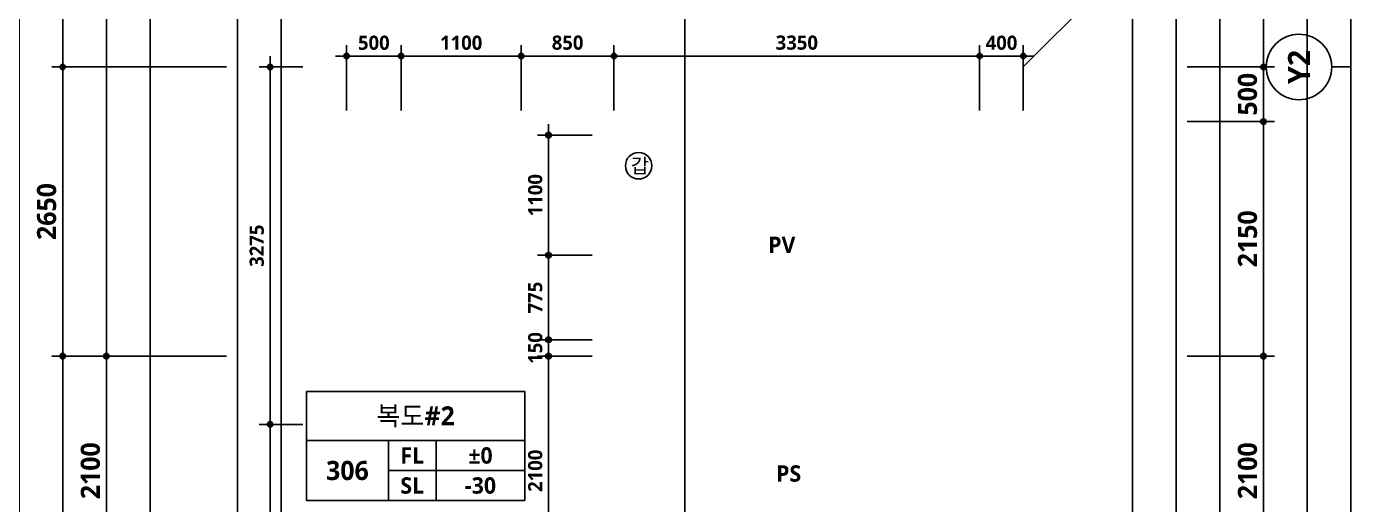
# Model space of a CAD drawing. Header units: millimetres. Extents: x -12482 to 126000, y 0 to 220200.
# Drawn here: x 54719 to 66919, y 136492 to 140869 of the extents above; entities that cross this region are included whole.
import ezdxf
from ezdxf.enums import TextEntityAlignment as Align

# ---------------------------------------------------------------- set-up
doc = ezdxf.new("R2010")
doc.units = ezdxf.units.MM
doc.header["$LTSCALE"] = 60
doc.linetypes.add('CEN', pattern=[62, 60, -1, 0, -1])
doc.layers.get('Defpoints').update_dxf_attribs({"color": 153})
for name, color, linetype in [('A-ANNO-DIM', 4, 'Continuous'), ('A-ANNO-GRA1', 7, 'Continuous'), ('A-ANNO-SYMB', 7, 'Continuous'), ('A-ANNO-TEXT1', 7, 'Continuous'), ('A-ANNO-TEXT2', 3, 'Continuous'), ('A-ANNO-TITL', 7, 'Continuous'), ('A-ST-AXIS-BUB', 7, 'Continuous'), ('A-ST-AXIS-DIM', 7, 'Continuous'), ('AA-MKXX', 3, 'Continuous')]:
    doc.layers.add(name, color=color, linetype=linetype)
for name, color, linetype, plot in [('Defpoint', 161, 'Continuous', False), ('G(그리드1)', 185, 'Continuous', False), ('G(그리드2)', 235, 'Continuous', False)]:
    doc.layers.add(name, color=color, linetype=linetype, plot=plot)
doc.styles.add('2020음성 1차', font='NanumGothicBold.ttf')
doc.styles.add('SH_나눔', font='')
doc.styles.add('SH_진천_나눔', font='')
doc.styles.get('SH_나눔').set_extended_font_data('NanumGothic', bold=True)
doc.styles.get('SH_진천_나눔').set_extended_font_data('NanumGothic', bold=True)
doc.dimstyles.new('SHP 50', dxfattribs={"dimscale": 50, "dimtxt": 3.5, "dimasz": 1, "dimexe": 2, "dimexo": 2, "dimgap": 1, "dimtad": 1, "dimdec": 0, "dimzin": 0, "dimdsep": 46, "dimtxsty": 'SH_진천_나눔', "dimblk": 'DIMDOT', "dimcen": 0.09, "dimclrd": 256, "dimclre": 256, "dimclrt": 3, "dimadec": 0, "dimazin": 1, "dimtfac": 1, "dimtdec": 0, "dimtix": 1, "dimtmove": 2, "dimatfit": 0, "dimldrblk": 'DIMDOT', "dimfxl": 1, "dimtolj": 1, "dimtzin": 0, "dimlwd": -1, "dimlwe": -1, "dimarcsym": 0})
doc.dimstyles.new('SHP 50내부', dxfattribs={"dimscale": 50, "dimtxt": 2.6, "dimasz": 1, "dimexe": 2, "dimexo": 2, "dimgap": 1, "dimtad": 1, "dimdec": 0, "dimzin": 0, "dimdsep": 46, "dimtxsty": '2020음성 1차', "dimblk": 'DIMDOT', "dimcen": 0.09, "dimclrd": 256, "dimclre": 256, "dimclrt": 3, "dimadec": 0, "dimazin": 1, "dimtfac": 1, "dimtdec": 0, "dimtix": 1, "dimtmove": 2, "dimatfit": 0, "dimldrblk": 'DIMDOT', "dimfxl": 1, "dimtolj": 1, "dimtzin": 0, "dimlwd": -1, "dimlwe": -1, "dimarcsym": 0})

# ---------------------------------------------------------------- blocks, each defined once
blk = doc.blocks.new('DIMDOT')
at = {"color": 0}
blk.add_line((-2, 0), (2, 0), dxfattribs=at)
for radius in [0.5, 0.25]:
    blk.add_circle((0, 0), radius, dxfattribs=at)
blk = doc.blocks.new('*D17274')
at = {"layer": 'A-ST-AXIS-DIM'}
for p, q in [((56550, 137850), (54950, 137850)), ((55050, 137800), (55050, 129600)), ((56550, 129550), (54950, 129550))]:
    blk.add_line(p, q, dxfattribs=at)
at = {"layer": 'Defpoints', "color": 0}
for p in [(56650, 137850), (55050, 129550), (56650, 129550)]:
    blk.add_point(p, dxfattribs=at)
at = {"layer": 'A-ST-AXIS-DIM', "linetype": 'ByBlock', "xscale": 50, "yscale": 50, "zscale": 50}
for p, rotation in [((55050, 137850), 90), ((55050, 129550), 270)]:
    blk.add_blockref('DIMDOT', p, dxfattribs=dict(at, rotation=rotation))
at = {"layer": 'A-ST-AXIS-DIM', "color": 3, "insert": (54903, 133700), "char_height": 175, "attachment_point": 5, "rotation": 90, "style": 'SH_진천_나눔'}
blk.add_mtext('\\A1;8300', dxfattribs=at)
blk = doc.blocks.new('*D17276')
at = {"layer": 'A-ST-AXIS-DIM'}
for p, q in [((56550, 137850), (55350, 137850)), ((55450, 135800), (55450, 137800)), ((56550, 135750), (55350, 135750))]:
    blk.add_line(p, q, dxfattribs=at)
at = {"layer": 'Defpoints', "color": 0}
for p in [(55450, 137850), (56650, 137850), (56650, 135750)]:
    blk.add_point(p, dxfattribs=at)
at = {"layer": 'A-ST-AXIS-DIM', "linetype": 'ByBlock', "xscale": 50, "yscale": 50, "zscale": 50}
for p, rotation in [((55450, 137850), 90), ((55450, 135750), 270)]:
    blk.add_blockref('DIMDOT', p, dxfattribs=dict(at, rotation=rotation))
at = {"layer": 'A-ST-AXIS-DIM', "color": 3, "insert": (55304, 136800), "char_height": 175, "attachment_point": 5, "rotation": 90, "style": 'SH_진천_나눔'}
blk.add_mtext('\\A1;2100', dxfattribs=at)
blk = doc.blocks.new('*D17278')
at = {"layer": 'A-ST-AXIS-DIM'}
for p, q in [((56550, 140500), (54950, 140500)), ((55050, 137900), (55050, 140450)), ((56550, 137850), (54950, 137850))]:
    blk.add_line(p, q, dxfattribs=at)
at = {"layer": 'Defpoints', "color": 0}
for p in [(55050, 140500), (56650, 140500), (56650, 137850)]:
    blk.add_point(p, dxfattribs=at)
at = {"layer": 'A-ST-AXIS-DIM', "linetype": 'ByBlock', "xscale": 50, "yscale": 50, "zscale": 50}
for p, rotation in [((55050, 140500), 90), ((55050, 137850), 270)]:
    blk.add_blockref('DIMDOT', p, dxfattribs=dict(at, rotation=rotation))
at = {"layer": 'A-ST-AXIS-DIM', "color": 3, "insert": (54903, 139175), "char_height": 175, "attachment_point": 5, "rotation": 90, "style": 'SH_진천_나눔'}
blk.add_mtext('\\A1;2650', dxfattribs=at)
blk = doc.blocks.new('A-ST-AXIS-BUB-1')
at = {"layer": 'A-ST-AXIS-BUB'}
blk.add_line((0, 350), (0, 0), dxfattribs=at)
blk.add_circle((0, 950), 600, dxfattribs=at)
blk = doc.blocks.new('갑종 TEXT100')
at = {"layer": 'A-ANNO-SYMB'}
blk.add_circle((0, 0), 243, dxfattribs=at)
at = {"layer": 'A-ANNO-TITL', "style": '2020음성 1차'}
blk.add_text('갑 ', height=266.7, dxfattribs=at).set_placement((67, 0), align=Align.MIDDLE_CENTER)
blk = doc.blocks.new('G$C9D92D8A7')
at = {"layer": 'A-ANNO-GRA1'}
for p, q in [((0, 11), (40, 11)), ((15, 11), (15, 0)), ((23.75, 11), (23.75, 0)), ((15, 5.5), (40, 5.5))]:
    blk.add_line(p, q, dxfattribs=at)
blk.add_lwpolyline([(0, 20), (0, 0), (40, 0), (40, 20)], close=True, dxfattribs=at)
at = {"style": '2020음성 1차'}
for tag, height, p in [('실명', 3.5, (20, 15.5)), ('마감레벨', 3, (31.875, 8.25)), ('실번호', 3.5, (7.5, 5.5)), ('구조레벨', 3, (31.875, 2.75))]:
    blk.add_attdef(tag, text='', height=height, dxfattribs=at).set_placement(p, align=Align.MIDDLE_CENTER)
at = {"layer": 'A-ANNO-TEXT1', "style": 'SH_나눔'}
for s, p in [('FL', (19.375, 8.25)), ('SL', (19.375, 2.75))]:
    blk.add_text(s, height=3, dxfattribs=at).set_placement(p, align=Align.MIDDLE)
blk = doc.blocks.new('*D18579')
at = {"layer": 'A-ST-AXIS-DIM'}
for p, q in [((65350, 137850), (66150, 137850)), ((66050, 135800), (66050, 137800)), ((65350, 135750), (66150, 135750))]:
    blk.add_line(p, q, dxfattribs=at)
at = {"layer": 'Defpoints', "color": 0}
for p in [(65250, 137850), (66050, 137850), (65250, 135750)]:
    blk.add_point(p, dxfattribs=at)
at = {"layer": 'A-ST-AXIS-DIM', "linetype": 'ByBlock', "xscale": 50, "yscale": 50, "zscale": 50}
for p, rotation in [((66050, 137850), 90), ((66050, 135750), 270)]:
    blk.add_blockref('DIMDOT', p, dxfattribs=dict(at, rotation=rotation))
at = {"layer": 'A-ST-AXIS-DIM', "color": 3, "insert": (65904, 136800), "char_height": 175, "attachment_point": 5, "rotation": 90, "style": 'SH_진천_나눔'}
blk.add_mtext('\\A1;2100', dxfattribs=at)
blk = doc.blocks.new('*D18580')
at = {"layer": 'A-ST-AXIS-DIM'}
for p, q in [((65350, 140000), (66150, 140000)), ((66050, 139950), (66050, 137900)), ((65350, 137850), (66150, 137850))]:
    blk.add_line(p, q, dxfattribs=at)
at = {"layer": 'Defpoints', "color": 0}
for p in [(65250, 140000), (65250, 137850), (66050, 137850)]:
    blk.add_point(p, dxfattribs=at)
at = {"layer": 'A-ST-AXIS-DIM', "linetype": 'ByBlock', "xscale": 50, "yscale": 50, "zscale": 50}
for p, rotation in [((66050, 140000), 90), ((66050, 137850), 270)]:
    blk.add_blockref('DIMDOT', p, dxfattribs=dict(at, rotation=rotation))
at = {"layer": 'A-ST-AXIS-DIM', "color": 3, "insert": (65904, 138925), "char_height": 175, "attachment_point": 5, "rotation": 90, "style": 'SH_진천_나눔'}
blk.add_mtext('\\A1;2150', dxfattribs=at)
blk = doc.blocks.new('*D18581')
at = {"layer": 'A-ST-AXIS-DIM'}
for p, q in [((66050, 140550), (66050, 140600)), ((65350, 140500), (66150, 140500)), ((66050, 140000), (66050, 140500)), ((65350, 140000), (66150, 140000)), ((66050, 139950), (66050, 139900))]:
    blk.add_line(p, q, dxfattribs=at)
at = {"layer": 'Defpoints', "color": 0}
for p in [(65250, 140500), (66050, 140500), (65250, 140000)]:
    blk.add_point(p, dxfattribs=at)
at = {"layer": 'A-ST-AXIS-DIM', "linetype": 'ByBlock', "xscale": 50, "yscale": 50, "zscale": 50}
for p, rotation in [((66050, 140500), 270), ((66050, 140000), 90)]:
    blk.add_blockref('DIMDOT', p, dxfattribs=dict(at, rotation=rotation))
at = {"layer": 'A-ST-AXIS-DIM', "color": 3, "insert": (65904, 140250), "char_height": 175, "attachment_point": 5, "rotation": 90, "style": 'SH_진천_나눔'}
blk.add_mtext('\\A1;500', dxfattribs=at)
blk = doc.blocks.new('*D18587')
at = {"layer": 'A-ANNO-DIM'}
for p, q in [((57250, 137225), (56850, 137225)), ((56950, 137175), (56950, 134875)), ((57250, 134825), (56850, 134825))]:
    blk.add_line(p, q, dxfattribs=at)
at = {"layer": 'Defpoints', "color": 0}
for p in [(57350, 137225), (56950, 134825), (57350, 134825)]:
    blk.add_point(p, dxfattribs=at)
at = {"layer": 'A-ANNO-DIM', "linetype": 'ByBlock', "xscale": 50, "yscale": 50, "zscale": 50}
for p, rotation in [((56950, 137225), 90), ((56950, 134825), 270)]:
    blk.add_blockref('DIMDOT', p, dxfattribs=dict(at, rotation=rotation))
at = {"layer": 'A-ANNO-DIM', "color": 3, "insert": (56829, 136025), "char_height": 130, "attachment_point": 5, "rotation": 90, "style": '2020음성 1차'}
blk.add_mtext('\\A1;2400', dxfattribs=at)
blk = doc.blocks.new('*D18588')
at = {"layer": 'A-ANNO-DIM'}
for p, q in [((57250, 140500), (56850, 140500)), ((56950, 137275), (56950, 140450)), ((57250, 137225), (56850, 137225))]:
    blk.add_line(p, q, dxfattribs=at)
at = {"layer": 'Defpoints', "color": 0}
for p in [(56950, 140500), (57350, 140500), (57350, 137225)]:
    blk.add_point(p, dxfattribs=at)
at = {"layer": 'A-ANNO-DIM', "linetype": 'ByBlock', "xscale": 50, "yscale": 50, "zscale": 50}
for p, rotation in [((56950, 140500), 90), ((56950, 137225), 270)]:
    blk.add_blockref('DIMDOT', p, dxfattribs=dict(at, rotation=rotation))
at = {"layer": 'A-ANNO-DIM', "color": 3, "insert": (56828, 138862), "char_height": 130, "attachment_point": 5, "rotation": 90, "style": '2020음성 1차'}
blk.add_mtext('\\A1;3275', dxfattribs=at)
blk = doc.blocks.new('*D18592')
at = {"layer": 'A-ANNO-DIM'}
for p, q in [((59900, 139875), (59400, 139875)), ((59500, 139825), (59500, 138825)), ((59900, 138775), (59400, 138775))]:
    blk.add_line(p, q, dxfattribs=at)
at = {"layer": 'Defpoints', "color": 0}
for p in [(60000, 139875), (59500, 138775), (60000, 138775)]:
    blk.add_point(p, dxfattribs=at)
at = {"layer": 'A-ANNO-DIM', "linetype": 'ByBlock', "xscale": 50, "yscale": 50, "zscale": 50}
for p, rotation in [((59500, 139875), 90), ((59500, 138775), 270)]:
    blk.add_blockref('DIMDOT', p, dxfattribs=dict(at, rotation=rotation))
at = {"layer": 'A-ANNO-DIM', "color": 3, "insert": (59379, 139325), "char_height": 130, "attachment_point": 5, "rotation": 90, "style": '2020음성 1차'}
blk.add_mtext('\\A1;1100', dxfattribs=at)
blk = doc.blocks.new('*D18599')
at = {"layer": 'A-ANNO-DIM'}
for p, q in [((58150, 140100), (58150, 140700)), ((59250, 140100), (59250, 140700)), ((58200, 140600), (59200, 140600))]:
    blk.add_line(p, q, dxfattribs=at)
at = {"layer": 'Defpoints', "color": 0}
for p in [(59250, 140600), (58150, 140000), (59250, 140000)]:
    blk.add_point(p, dxfattribs=at)
at = {"layer": 'A-ANNO-DIM', "linetype": 'ByBlock', "xscale": 50, "yscale": 50, "zscale": 50, "rotation": 180}
blk.add_blockref('DIMDOT', (58150, 140600), dxfattribs=at)
at = {"layer": 'A-ANNO-DIM', "linetype": 'ByBlock', "xscale": 50, "yscale": 50, "zscale": 50}
blk.add_blockref('DIMDOT', (59250, 140600), dxfattribs=at)
at = {"layer": 'A-ANNO-DIM', "color": 3, "insert": (58700, 140721), "char_height": 130, "attachment_point": 5, "style": '2020음성 1차'}
blk.add_mtext('\\A1;1100', dxfattribs=at)
blk = doc.blocks.new('*D18600')
at = {"layer": 'A-ANNO-DIM'}
for p, q in [((57650, 140100), (57650, 140700)), ((58150, 140100), (58150, 140700)), ((58100, 140600), (57700, 140600))]:
    blk.add_line(p, q, dxfattribs=at)
at = {"layer": 'Defpoints', "color": 0}
for p in [(57650, 140600), (57650, 140000), (58150, 140000)]:
    blk.add_point(p, dxfattribs=at)
at = {"layer": 'A-ANNO-DIM', "linetype": 'ByBlock', "xscale": 50, "yscale": 50, "zscale": 50, "rotation": 180}
blk.add_blockref('DIMDOT', (57650, 140600), dxfattribs=at)
at = {"layer": 'A-ANNO-DIM', "linetype": 'ByBlock', "xscale": 50, "yscale": 50, "zscale": 50}
blk.add_blockref('DIMDOT', (58150, 140600), dxfattribs=at)
at = {"layer": 'A-ANNO-DIM', "color": 3, "insert": (57900, 140721), "char_height": 130, "attachment_point": 5, "style": '2020음성 1차'}
blk.add_mtext('\\A1;500', dxfattribs=at)
blk = doc.blocks.new('*U15104')
at = {"layer": 'AA-MKXX', "linetype": 'CEN', "ltscale": 300}
blk.add_line((900, 0), (48373, 0), dxfattribs=at)
blk = doc.blocks.new('*D21315')
at = {"layer": 'A-ANNO-DIM'}
for p, q in [((59250, 140100), (59250, 140700)), ((60100, 140100), (60100, 140700)), ((60050, 140600), (59300, 140600))]:
    blk.add_line(p, q, dxfattribs=at)
at = {"layer": 'Defpoints', "color": 0}
for p in [(59250, 140600), (59250, 140000), (60100, 140000)]:
    blk.add_point(p, dxfattribs=at)
at = {"layer": 'A-ANNO-DIM', "linetype": 'ByBlock', "xscale": 50, "yscale": 50, "zscale": 50, "rotation": 180}
blk.add_blockref('DIMDOT', (59250, 140600), dxfattribs=at)
at = {"layer": 'A-ANNO-DIM', "linetype": 'ByBlock', "xscale": 50, "yscale": 50, "zscale": 50}
blk.add_blockref('DIMDOT', (60100, 140600), dxfattribs=at)
at = {"layer": 'A-ANNO-DIM', "color": 3, "insert": (59675, 140722), "char_height": 130, "attachment_point": 5, "style": '2020음성 1차'}
blk.add_mtext('\\A1;850', dxfattribs=at)
blk = doc.blocks.new('*D21316')
at = {"layer": 'A-ANNO-DIM'}
for p, q in [((60100, 140100), (60100, 140700)), ((63450, 140100), (63450, 140700)), ((60150, 140600), (63400, 140600))]:
    blk.add_line(p, q, dxfattribs=at)
at = {"layer": 'Defpoints', "color": 0}
for p in [(63450, 140600), (60100, 140000), (63450, 140000)]:
    blk.add_point(p, dxfattribs=at)
at = {"layer": 'A-ANNO-DIM', "linetype": 'ByBlock', "xscale": 50, "yscale": 50, "zscale": 50, "rotation": 180}
blk.add_blockref('DIMDOT', (60100, 140600), dxfattribs=at)
at = {"layer": 'A-ANNO-DIM', "linetype": 'ByBlock', "xscale": 50, "yscale": 50, "zscale": 50}
blk.add_blockref('DIMDOT', (63450, 140600), dxfattribs=at)
at = {"layer": 'A-ANNO-DIM', "color": 3, "insert": (61775, 140722), "char_height": 130, "attachment_point": 5, "style": '2020음성 1차'}
blk.add_mtext('\\A1;3350', dxfattribs=at)
blk = doc.blocks.new('*D21317')
at = {"layer": 'A-ANNO-DIM'}
for p, q in [((63450, 140100), (63450, 140700)), ((63850, 140100), (63850, 140700)), ((63400, 140600), (63350, 140600)), ((63850, 140600), (63450, 140600)), ((63900, 140600), (63950, 140600))]:
    blk.add_line(p, q, dxfattribs=at)
at = {"layer": 'Defpoints', "color": 0}
for p in [(63450, 140600), (63450, 140000), (63850, 140000)]:
    blk.add_point(p, dxfattribs=at)
at = {"layer": 'A-ANNO-DIM', "linetype": 'ByBlock', "xscale": 50, "yscale": 50, "zscale": 50}
blk.add_blockref('DIMDOT', (63450, 140600), dxfattribs=at)
at = {"layer": 'A-ANNO-DIM', "linetype": 'ByBlock', "xscale": 50, "yscale": 50, "zscale": 50, "rotation": 180}
blk.add_blockref('DIMDOT', (63850, 140600), dxfattribs=at)
at = {"layer": 'A-ANNO-DIM', "color": 3, "insert": (63650, 140721), "char_height": 130, "attachment_point": 5, "style": '2020음성 1차'}
blk.add_mtext('\\A1;400', dxfattribs=at)
blk = doc.blocks.new('*D21318')
at = {"layer": 'A-ANNO-DIM'}
for p, q in [((59900, 138775), (59400, 138775)), ((59500, 138050), (59500, 138725)), ((59900, 138000), (59400, 138000))]:
    blk.add_line(p, q, dxfattribs=at)
at = {"layer": 'Defpoints', "color": 0}
for p in [(59500, 138775), (60000, 138775), (60000, 138000)]:
    blk.add_point(p, dxfattribs=at)
at = {"layer": 'A-ANNO-DIM', "linetype": 'ByBlock', "xscale": 50, "yscale": 50, "zscale": 50}
for p, rotation in [((59500, 138775), 90), ((59500, 138000), 270)]:
    blk.add_blockref('DIMDOT', p, dxfattribs=dict(at, rotation=rotation))
at = {"layer": 'A-ANNO-DIM', "color": 3, "insert": (59379, 138387), "char_height": 130, "attachment_point": 5, "rotation": 90, "style": '2020음성 1차'}
blk.add_mtext('\\A1;775', dxfattribs=at)
blk = doc.blocks.new('*D21319')
at = {"layer": 'A-ANNO-DIM'}
for p, q in [((59900, 138000), (59400, 138000)), ((59500, 138050), (59500, 138100)), ((59500, 138000), (59500, 137850)), ((59900, 137850), (59400, 137850)), ((59500, 137800), (59500, 137750))]:
    blk.add_line(p, q, dxfattribs=at)
at = {"layer": 'Defpoints', "color": 0}
for p in [(60000, 138000), (59500, 137850), (60000, 137850)]:
    blk.add_point(p, dxfattribs=at)
at = {"layer": 'A-ANNO-DIM', "linetype": 'ByBlock', "xscale": 50, "yscale": 50, "zscale": 50}
for p, rotation in [((59500, 138000), 270), ((59500, 137850), 90)]:
    blk.add_blockref('DIMDOT', p, dxfattribs=dict(at, rotation=rotation))
at = {"layer": 'A-ANNO-DIM', "color": 3, "insert": (59379, 137925), "char_height": 130, "attachment_point": 5, "rotation": 90, "style": '2020음성 1차'}
blk.add_mtext('\\A1;150', dxfattribs=at)
blk = doc.blocks.new('*D21320')
at = {"layer": 'A-ANNO-DIM'}
for p, q in [((59900, 137850), (59400, 137850)), ((59500, 135800), (59500, 137800)), ((59900, 135750), (59400, 135750))]:
    blk.add_line(p, q, dxfattribs=at)
at = {"layer": 'Defpoints', "color": 0}
for p in [(59500, 137850), (60000, 137850), (60000, 135750)]:
    blk.add_point(p, dxfattribs=at)
at = {"layer": 'A-ANNO-DIM', "linetype": 'ByBlock', "xscale": 50, "yscale": 50, "zscale": 50}
for p, rotation in [((59500, 137850), 90), ((59500, 135750), 270)]:
    blk.add_blockref('DIMDOT', p, dxfattribs=dict(at, rotation=rotation))
at = {"layer": 'A-ANNO-DIM', "color": 3, "insert": (59379, 136800), "char_height": 130, "attachment_point": 5, "rotation": 90, "style": '2020음성 1차'}
blk.add_mtext('\\A1;2100', dxfattribs=at)

msp = doc.modelspace()

# ---------------------------------------------------------------- linework, layer by layer
at = {"layer": 'A-ST-AXIS-DIM'}
for p, q in [((55050, 140550), (55050, 142900)), ((55950, 140500), (54950, 140500))]:
    msp.add_line(p, q, dxfattribs=at)
at = {"layer": 'Defpoint'}
msp.add_line((63850, 140500), (64850, 141500), dxfattribs=at)
at = {"layer": 'G(그리드1)'}
for points in [[(66850, 123000), (54650, 123000), (54650, 144300), (66850, 144300)], [(79850, 123000), (66850, 123000), (66850, 144300), (79850, 144300)], [(66450, 124200), (55050, 124200), (55050, 143900), (66450, 143900)], [(66050, 124600), (55450, 124600), (55450, 143500), (66050, 143500)], [(65650, 125000), (55850, 125000), (55850, 143100), (65650, 143100)], [(65250, 125800), (56650, 125800), (56650, 141900), (65250, 141900)]]:
    msp.add_lwpolyline(points, close=True, dxfattribs=at)
at = {"layer": 'G(그리드2)'}
msp.add_lwpolyline([(64850, 126200), (57050, 126200), (57050, 141500), (64850, 141500)], close=True, dxfattribs=at)

# ---------------------------------------------------------------- block references
at = {"xscale": 0.3333333333333333, "yscale": 0.3333333333333333, "zscale": 0.3333333333333333, "rotation": 270.0000000000003}
msp.add_blockref('*U15104', (60750, 142324.3), dxfattribs=at)
at = {"xscale": 0.5, "yscale": 0.5, "zscale": 0.5}
msp.add_blockref('갑종 TEXT100', (60326.1, 139594.9), dxfattribs=at)
at = {"layer": 'A-ANNO-TEXT1'}
ref = msp.add_blockref('G$C9D92D8A7', (57283, 136527.7), dxfattribs=dict(at, xscale=50, yscale=50, zscale=50))
ref.add_attrib('실명', '복도#2', dxfattribs={"layer": 'A-ANNO-TEXT2', "height": 175, "style": '2020음성 1차'}).set_placement((58283, 137302.7), align=Align.MIDDLE_CENTER)
ref.add_attrib('실번호', '306', dxfattribs={"layer": 'A-ANNO-TEXT2', "height": 175, "style": '2020음성 1차'}).set_placement((57658, 136802.7), align=Align.MIDDLE_CENTER)
ref.add_attrib('마감레벨', '%%p0', dxfattribs={"height": 150, "style": '2020음성 1차'}).set_placement((58876.8, 136940.2), align=Align.MIDDLE_CENTER)
ref.add_attrib('구조레벨', '-30', dxfattribs={"height": 150, "style": '2020음성 1차'}).set_placement((58876.8, 136665.2), align=Align.MIDDLE_CENTER)
at = {"layer": 'A-ST-AXIS-BUB', "xscale": 0.5, "yscale": 0.5, "zscale": 0.5, "rotation": 90}
msp.add_blockref('A-ST-AXIS-BUB-1', (66850, 140500), dxfattribs=at)
at = {"layer": 'A-ST-AXIS-DIM', "xscale": 50, "yscale": 50, "zscale": 50, "rotation": 270}
msp.add_blockref('DIMDOT', (55050, 140500), dxfattribs=at)

# ---------------------------------------------------------------- texts
at = {"layer": 'A-ANNO-TEXT1', "style": 'SH_진천_나눔'}
msp.add_text('Y2', height=200, rotation=90, dxfattribs=at).set_placement((66375, 140500), align=Align.MIDDLE_CENTER)
msp.add_text('PV', height=150, dxfattribs=at).set_placement((61637.1, 138870), align=Align.MIDDLE)
msp.add_text('PS', height=150, dxfattribs=at).set_placement((61700, 136775), align=Align.MIDDLE_CENTER)

# ---------------------------------------------------------------- dimensions: what is measured, and where the dimension line sits
at = {"layer": 'A-ANNO-DIM'}
for base, p1, p2, angle, picture, middle in [((57650, 140600), (58150, 140000), (57650, 140000), 0, '*D18600', (57900, 140721.5)), ((59250, 140600), (58150, 140000), (59250, 140000), 180, '*D18599', (58700, 140721.3)), ((59250, 140600), (60100, 140000), (59250, 140000), 0, '*D21315', (59675, 140721.7)), ((63450, 140600), (60100, 140000), (63450, 140000), 180, '*D21316', (61775, 140721.7)), ((63450, 140600), (63850, 140000), (63450, 140000), 0, '*D21317', (63650, 140721.3)), ((56950, 140500), (57350, 137225), (57350, 140500), 270, '*D18588', (56828.3, 138862.5)), ((59500, 138775, 103000), (60000, 139875, 103000), (60000, 138775, 103000), 270, '*D18592', (59378.7, 139325, 103000)), ((59500, 138775, 103000), (60000, 138000, 103000), (60000, 138775, 103000), 90, '*D21318', (59379.1, 138387.5, 103000)), ((59500, 137850, 103000), (60000, 138000, 103000), (60000, 137850, 103000), 270, '*D21319', (59378.5, 137925, 103000)), ((59500, 137850, 103000), (60000, 135750, 103000), (60000, 137850, 103000), 90, '*D21320', (59378.5, 136800, 103000)), ((56950, 134825), (57350, 137225), (57350, 134825), 90, '*D18587', (56828.5, 136025))]:
    dim = msp.add_linear_dim(base=base, p1=p1, p2=p2, angle=angle, dimstyle='SHP 50내부', override={"dimtxsty": '2020음성 1차', "dimldrblk": 'DIMDOT'}, dxfattribs=at)
    dim.commit()
    dim.dimension.update_dxf_attribs({"geometry": picture, "text_midpoint": middle})
at = {"layer": 'A-ST-AXIS-DIM'}
for base, p1, p2, angle, picture, middle in [((55050, 140500), (56650, 137850), (56650, 140500), 90, '*D17278', (54903.4, 139175)), ((55050, 129550), (56650, 137850), (56650, 129550), 270, '*D17274', (54903.4, 133700)), ((55450, 137850), (56650, 135750), (56650, 137850), 90, '*D17276', (55303.8, 136800))]:
    dim = msp.add_linear_dim(base=base, p1=p1, p2=p2, angle=angle, dimstyle='SHP 50', dxfattribs=at)
    dim.commit()
    dim.dimension.update_dxf_attribs({"geometry": picture, "text_midpoint": middle})
for base, p1, p2, angle, picture, middle in [((66050, 140500), (65250, 140000), (65250, 140500), 270, '*D18581', (65903.8, 140250)), ((66050, 137850), (65250, 140000), (65250, 137850), 90, '*D18580', (65903.6, 138925)), ((66050, 137850), (65250, 135750), (65250, 137850), 270, '*D18579', (65903.8, 136800))]:
    dim = msp.add_linear_dim(base=base, p1=p1, p2=p2, angle=angle, dimstyle='SHP 50', override={"dimtxsty": 'SH_진천_나눔', "dimldrblk": 'DIMDOT'}, dxfattribs=at)
    dim.commit()
    dim.dimension.update_dxf_attribs({"geometry": picture, "text_midpoint": middle})

doc.saveas('drawing.dxf')
